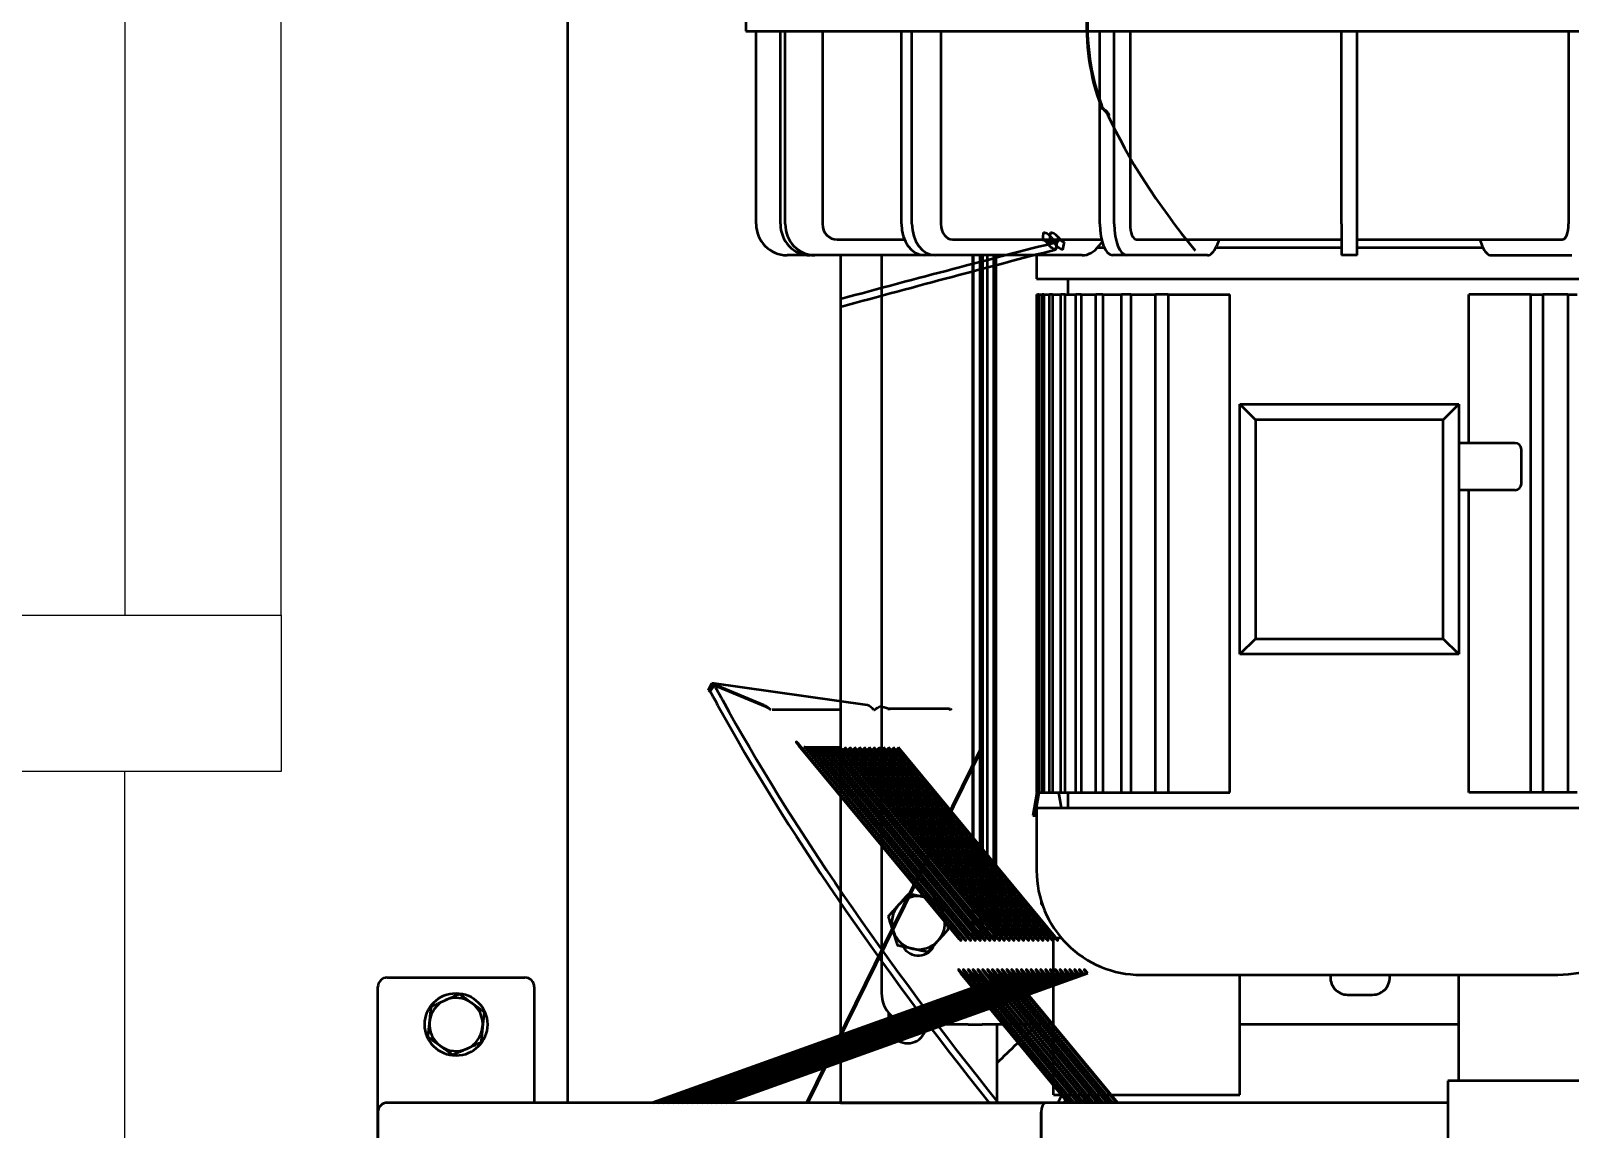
# Model space of a CAD drawing. Extents: x -3873 to 164127, y 7129 to 96529.
# Drawn here: x 65245.2 to 65737.4, y 67357.2 to 67708.3 of the extents above; entities that cross this region are included whole.
import ezdxf

# ---------------------------------------------------------------- set-up
doc = ezdxf.new("R2010")
doc.units = 0
doc.layers.add('LAYOUT', color=90, linetype='CONTINUOUS')
doc.layers.add('LAYOUT Kromeka', color=1, linetype='CONTINUOUS', lineweight=5)
doc.layers.add('Visible (ISO)', color=7, linetype='CONTINUOUS', lineweight=50)

# ---------------------------------------------------------------- blocks, each defined once
blk = doc.blocks.new('chilling_Gibletchiller_platform_short')
at = {"layer": 'LAYOUT', "color": 0, "linetype": 'Continuous', "ltscale": 50}
for p, q in [((-1255, 0), (-1255, 560)), ((-1205, 560), (-1205, 0)), ((-1840.12, 50), (-1255, 50)), ((1205, 50), (-1205, 50)), ((-1205, 50), (-1205, 0)), ((-1205, 0), (1205, 0)), ((-1205, 0), (-1255, 0))]:
    blk.add_line(p, q, dxfattribs=at)
blk = doc.blocks.new('CD30-500-2500 Giblet chiller')
at = {"layer": 'Visible (ISO)', "color": 0}
for p, q in [((107516.38, 15558.04), (107516.38, 15944.04)), ((107595.6, 15651.04), (107595.6, 15851.04)), ((107764.72, 15651.04), (107764.72, 15851.04)), ((107851.92, 15848.54), (107851.92, 15782.54)), ((107516.38, 15821.15), (107578.05, 15821.15)), ((107588.05, 15796.43), (107588.05, 15822.17)), ((107600.6, 15820.95), (107600.6, 15823.89)), ((107759.72, 15823.89), (107759.72, 15820.95)), ((107583.05, 15753.54), (107583.05, 15819.11)), ((107600.6, 15820.95), (107759.72, 15820.95)), ((107600.6, 15820.95), (107600.6, 15812.99)), ((107759.72, 15820.95), (107759.72, 15812.99)), ((107818.05, 15684.37), (107818.05, 15817.71)), ((107759.72, 15812.99), (107600.6, 15812.99)), ((107600.6, 15808.99), (107600.6, 15812.99)), ((107759.72, 15812.99), (107759.72, 15808.99)), ((107600.6, 15808.99), (107759.72, 15808.99)), ((107600.6, 15808.99), (107600.6, 15789.22)), ((107759.72, 15808.99), (107759.72, 15789.22)), ((107648.1, 15804.04), (107648.1, 15786.04)), ((107661.1, 15806.04), (107650.1, 15806.04)), ((107663.1, 15804.04), (107663.1, 15786.04)), ((107583.05, 15792.71), (107585.12, 15793.55)), ((107585.6, 15753.54), (107585.6, 15793.76)), ((107648.1, 15789.22), (107600.6, 15789.22)), ((107759.72, 15789.22), (107663.1, 15789.22)), ((107635.6, 15786.04), (107715.6, 15786.04)), ((107635.6, 15716.04), (107635.6, 15786.04)), ((107635.6, 15786.04), (107640.6, 15781.04)), ((107715.6, 15786.04), (107710.6, 15781.04)), ((107715.6, 15786.04), (107715.6, 15716.04)), ((107851.92, 15786.04), (107818.05, 15786.04)), ((107833.92, 15786.04), (107833.92, 15716.05)), ((107851.92, 15782.54), (107907.92, 15782.54)), ((107858.92, 15782.54), (107858.92, 15636.79)), ((107710.6, 15781.04), (107640.6, 15781.04)), ((107640.6, 15781.04), (107640.6, 15721.04)), ((107710.6, 15721.04), (107710.6, 15781.04)), ((107824.42, 15750.47), (107824.42, 15758.47)), ((107578.05, 15753.54), (107516.38, 15753.54)), ((107588.05, 15753.54), (107578.05, 15753.54)), ((107588.05, 15753.54), (107588.05, 15748.54)), ((107578.05, 15748.54), (107516.38, 15748.54)), ((107578.05, 15748.54), (107588.05, 15748.54)), ((107583.05, 15682.97), (107583.05, 15748.54)), ((107585.6, 15708.32), (107585.6, 15748.54)), ((107640.6, 15721.04), (107635.6, 15716.04)), ((107640.6, 15721.04), (107710.6, 15721.04)), ((107710.6, 15721.04), (107715.6, 15716.04)), ((107759.72, 15712.86), (107600.6, 15712.86)), ((107600.6, 15693.09), (107600.6, 15712.86)), ((107715.6, 15716.04), (107635.6, 15716.04)), ((107759.72, 15693.09), (107759.72, 15712.86)), ((107856.38, 15716.05), (107818.05, 15716.05)), ((107856.38, 15656.43), (107856.38, 15716.05)), ((107583.05, 15709.37), (107585.12, 15708.53)), ((107588.05, 15705.65), (107588.05, 15679.91)), ((107600.6, 15693.09), (107759.72, 15693.09)), ((107600.6, 15693.09), (107600.6, 15689.09)), ((107759.72, 15689.09), (107759.72, 15693.09)), ((107600.6, 15681.13), (107600.6, 15689.09)), ((107759.72, 15689.09), (107600.6, 15689.09)), ((107759.72, 15681.13), (107759.72, 15689.09)), ((107516.38, 15680.93), (107578.05, 15680.93)), ((107588.05, 15679.91), (107588.05, 15675.34)), ((107600.6, 15681.13), (107759.72, 15681.13)), ((107600.6, 15681.13), (107600.6, 15678.19)), ((107759.72, 15678.19), (107759.72, 15681.13)), ((107578.05, 15675.84), (107516.38, 15675.84)), ((107600.6, 15672.19), (107600.6, 15678.19)), ((107759.72, 15678.19), (107600.6, 15678.19)), ((107759.72, 15672.19), (107759.72, 15678.19)), ((107858.92, 15677), (107817.47, 15642.64)), ((107817.47, 15642.18), (107858.92, 15676.54)), ((107858.92, 15675.46), (107817.47, 15641.1)), ((107817.47, 15640.63), (107858.92, 15674.99)), ((107858.92, 15673.91), (107817.47, 15639.55)), ((107817.47, 15639.09), (107858.92, 15673.44)), ((107578.05, 15671.27), (107516.38, 15671.27)), ((107583.05, 15624.16), (107583.05, 15671.82)), ((107583.64, 15671.97), (107585.12, 15670.87)), ((107585.6, 15670.49), (107585.6, 15672.67)), ((107600.6, 15672.19), (107759.72, 15672.19)), ((107600.6, 15672.19), (107600.6, 15669.94)), ((107759.72, 15669.94), (107600.6, 15669.94)), ((107600.6, 15665.32), (107600.6, 15669.94)), ((107759.72, 15669.94), (107759.72, 15672.19)), ((107759.72, 15665.32), (107759.72, 15669.94)), ((107858.92, 15672.36), (107817.47, 15638)), ((107817.47, 15637.54), (107858.92, 15671.9)), ((107858.92, 15670.82), (107817.47, 15636.46)), ((107817.47, 15635.99), (107858.92, 15670.35)), ((107858.92, 15669.27), (107817.47, 15634.91)), ((107817.47, 15634.45), (107858.92, 15668.81)), ((107588.05, 15665.62), (107588.05, 15618.58)), ((107600.6, 15665.32), (107759.72, 15665.32)), ((107600.6, 15665.32), (107600.6, 15663.59)), ((107600.6, 15660.06), (107600.6, 15663.59)), ((107759.72, 15663.59), (107600.6, 15663.59)), ((107759.72, 15663.59), (107759.72, 15665.32)), ((107759.72, 15660.06), (107759.72, 15663.59)), ((107858.92, 15667.72), (107817.47, 15633.36)), ((107858.92, 15551.74), (107817.47, 15667.38)), ((107817.47, 15632.9), (107858.92, 15667.26)), ((107817.47, 15666.92), (107858.92, 15551.28)), ((107858.92, 15666.18), (107817.47, 15631.82)), ((107858.92, 15550.2), (107817.47, 15665.84)), ((107817.47, 15631.35), (107858.92, 15665.71)), ((107817.47, 15665.37), (107858.92, 15549.73)), ((107858.92, 15664.63), (107817.47, 15630.27)), ((107858.92, 15548.65), (107817.47, 15664.29)), ((107817.47, 15629.81), (107858.92, 15664.17)), ((107817.47, 15663.83), (107858.92, 15548.19)), ((107858.92, 15667.04), (107856.38, 15667.04)), ((107856.38, 15666.9), (107858.92, 15665.56)), ((107584.7, 15659.73), (107583.84, 15659.91)), ((107586.29, 15659.41), (107584.7, 15659.73)), ((107595.6, 15661.04), (107600.6, 15661.04)), ((107600.6, 15660.06), (107759.72, 15660.06)), ((107600.6, 15660.06), (107600.6, 15658.75)), ((107600.6, 15656.13), (107600.6, 15658.75)), ((107759.72, 15658.75), (107600.6, 15658.75)), ((107759.72, 15661.04), (107764.72, 15661.04)), ((107759.72, 15658.75), (107759.72, 15660.06)), ((107764.72, 15659.01), (107759.72, 15658.15)), ((107759.72, 15656.13), (107759.72, 15658.75)), ((107806.38, 15659.04), (107806.38, 15642.47)), ((107858.92, 15663.08), (107817.47, 15628.73)), ((107858.92, 15547.1), (107817.47, 15662.75)), ((107817.47, 15628.26), (107858.92, 15662.62)), ((107817.47, 15662.28), (107858.92, 15546.64)), ((107858.92, 15661.54), (107817.47, 15627.18)), ((107858.92, 15545.56), (107817.47, 15661.2)), ((107817.47, 15626.72), (107858.92, 15661.07)), ((107817.47, 15660.73), (107858.92, 15545.09)), ((107858.92, 15544.01), (107817.47, 15659.65)), ((107817.47, 15659.19), (107858.92, 15543.55)), ((107858.92, 15660.11), (107856.38, 15661.45)), ((107858.92, 15659.83), (107856.38, 15661.16)), ((107856.38, 15659.11), (107858.92, 15657.78)), ((107582.33, 15655.35), (107580.75, 15655.47)), ((107583.2, 15655.29), (107582.33, 15655.35)), ((107584.19, 15656.73), (107582.41, 15658.09)), ((107583.41, 15657.32), (107582.41, 15658.09)), ((107584.19, 15654.48), (107582.41, 15655.84)), ((107583.41, 15655.08), (107582.41, 15655.84)), ((107583.62, 15657.82), (107582.85, 15658.41)), ((107583.62, 15655.57), (107582.85, 15656.16)), ((107584.19, 15656.73), (107583.41, 15657.32)), ((107584.19, 15654.48), (107583.41, 15655.08)), ((107584.62, 15657.05), (107583.62, 15657.82)), ((107584.62, 15654.81), (107583.62, 15655.57)), ((107584.7, 15657.48), (107583.84, 15657.65)), ((107586.29, 15657.15), (107584.7, 15657.48)), ((107600.6, 15656.13), (107759.72, 15656.13)), ((107600.6, 15656.13), (107600.6, 15655.19)), ((107600.6, 15653.38), (107600.6, 15655.19)), ((107759.72, 15655.19), (107600.6, 15655.19)), ((107805.98, 15657.09), (107745.38, 15606.85)), ((107745.38, 15606.39), (107805.98, 15656.62)), ((107805.98, 15655.54), (107745.38, 15605.3)), ((107745.38, 15604.84), (107805.98, 15655.07)), ((107805.98, 15653.99), (107745.38, 15603.76)), ((107759.72, 15655.19), (107759.72, 15656.13)), ((107759.72, 15653.38), (107759.72, 15655.19)), ((107856.38, 15656.43), (107806.38, 15656.43)), ((107858.92, 15542.46), (107817.47, 15658.11)), ((107817.47, 15657.64), (107858.92, 15542)), ((107858.92, 15540.92), (107817.47, 15656.56)), ((107817.47, 15656.1), (107858.92, 15540.45)), ((107858.92, 15539.37), (107817.47, 15655.01)), ((107817.47, 15654.55), (107858.92, 15538.91)), ((107833.92, 15656.43), (107833.92, 15633.59)), ((107858.92, 15588.29), (107858.92, 15653.78)), ((107858.92, 15653.78), (107858.92, 15443.41)), ((107582.33, 15653.11), (107580.75, 15653.23)), ((107583.2, 15653.05), (107582.33, 15653.11)), ((107588.05, 15651.04), (107595.6, 15651.04)), ((107600.6, 15653.38), (107759.72, 15653.38)), ((107600.6, 15653.38), (107600.6, 15652.77)), ((107600.6, 15651.7), (107600.6, 15652.77)), ((107759.72, 15652.77), (107600.6, 15652.77)), ((107600.6, 15651.7), (107759.72, 15651.7)), ((107600.6, 15651.7), (107600.6, 15651.4)), ((107759.72, 15651.4), (107600.6, 15651.4)), ((107600.6, 15651.05), (107600.6, 15651.4)), ((107600.6, 15651.05), (107759.72, 15651.05)), ((107600.6, 15651.05), (107600.6, 15651.04)), ((107600.6, 15651.04), (107759.72, 15651.04)), ((107745.38, 15603.29), (107805.98, 15653.53)), ((107805.98, 15652.45), (107745.38, 15602.21)), ((107745.38, 15601.75), (107805.98, 15651.98)), ((107805.98, 15650.9), (107745.38, 15600.66)), ((107745.38, 15600.2), (107805.98, 15650.44)), ((107805.98, 15649.35), (107745.38, 15599.12)), ((107745.38, 15598.65), (107805.98, 15648.89)), ((107759.72, 15652.77), (107759.72, 15653.38)), ((107759.72, 15651.7), (107759.72, 15652.77)), ((107759.72, 15651.72), (107767.15, 15650.44)), ((107759.72, 15651.4), (107759.72, 15651.7)), ((107759.72, 15651.05), (107759.72, 15651.4)), ((107759.72, 15651.07), (107767.15, 15649.79)), ((107759.72, 15651.04), (107759.72, 15651.05)), ((107764.72, 15651.04), (107784.72, 15651.04)), ((107767.15, 15649.79), (107767.15, 15651.04)), ((107794.45, 15652.5), (107795.58, 15652.5)), ((107795.58, 15652.5), (107795.58, 15652.86)), ((107858.92, 15537.83), (107817.47, 15653.47)), ((107817.47, 15653), (107858.92, 15537.36)), ((107858.92, 15536.28), (107817.47, 15651.92)), ((107817.47, 15651.46), (107858.92, 15535.82)), ((107858.92, 15534.73), (107817.47, 15650.37)), ((107817.47, 15649.91), (107858.92, 15534.27)), ((107858.92, 15533.19), (107817.47, 15648.83)), ((107861.92, 15652.54), (107905.92, 15652.54)), ((107905.92, 15652.54), (107861.92, 15652.54)), ((107805.98, 15647.81), (107745.38, 15597.57)), ((107745.38, 15597.11), (107805.98, 15647.34)), ((107805.98, 15646.26), (107745.38, 15596.03)), ((107745.38, 15595.56), (107805.98, 15645.8)), ((107805.98, 15644.71), (107745.38, 15594.48)), ((107745.38, 15594.01), (107805.98, 15644.25)), ((107817.47, 15648.36), (107858.92, 15532.72)), ((107858.92, 15531.64), (107817.47, 15647.28)), ((107817.47, 15646.82), (107858.92, 15531.18)), ((107858.92, 15530.09), (107817.47, 15645.74)), ((107817.47, 15645.27), (107858.92, 15529.63)), ((107858.92, 15528.55), (107817.47, 15644.19)), ((107805.98, 15643.17), (107745.38, 15592.93)), ((107745.38, 15592.47), (107805.98, 15642.7)), ((107805.98, 15641.62), (107745.38, 15591.39)), ((107745.38, 15590.92), (107805.98, 15641.16)), ((107805.98, 15640.08), (107745.38, 15589.84)), ((107745.38, 15589.38), (107805.98, 15639.61)), ((107806.38, 15641.76), (107806.38, 15642.47)), ((107806.38, 15640.48), (107806.38, 15641.76)), ((107806.38, 15639.77), (107806.38, 15640.48)), ((107806.38, 15638.24), (107806.38, 15639.77)), ((107817.47, 15643.73), (107858.92, 15528.08)), ((107806.38, 15638.06), (107588.05, 15638.06)), ((107806.38, 15637.32), (107588.05, 15637.32)), ((107806.38, 15635.32), (107588.05, 15635.32)), ((107805.98, 15638.53), (107745.38, 15588.29)), ((107745.38, 15587.83), (107805.98, 15638.07)), ((107805.98, 15636.98), (107745.38, 15586.75)), ((107745.38, 15586.28), (107805.98, 15636.52)), ((107805.98, 15635.44), (107745.38, 15585.2)), ((107745.38, 15584.74), (107805.98, 15634.97)), ((107806.38, 15638.06), (107806.38, 15638.24)), ((107806.38, 15638.06), (107806.38, 15637.32)), ((107806.38, 15637.32), (107806.38, 15635.32)), ((107806.38, 15635.32), (107806.38, 15633.85)), ((107833.92, 15638.29), (107858.92, 15638.29)), ((107858.92, 15630.79), (107858.92, 15636.79)), ((107806.38, 15633.85), (107588.05, 15633.85)), ((107806.38, 15632.95), (107588.05, 15632.95)), ((107806.38, 15630.87), (107588.05, 15630.87)), ((107806.38, 15630.66), (107588.05, 15630.66)), ((107805.98, 15633.89), (107745.38, 15583.65)), ((107745.38, 15633.72), (107858.92, 15577.84)), ((107745.38, 15583.19), (107805.98, 15633.43)), ((107745.38, 15633.34), (107858.92, 15577.46)), ((107805.98, 15632.34), (107745.38, 15582.11)), ((107745.38, 15581.64), (107805.98, 15631.88)), ((107805.98, 15630.8), (107745.38, 15580.56)), ((107745.38, 15580.1), (107805.98, 15630.33)), ((107805.98, 15629.25), (107745.38, 15579.02)), ((107806.38, 15633.85), (107806.38, 15632.95)), ((107806.38, 15630.87), (107806.38, 15632.95)), ((107806.38, 15630.66), (107806.38, 15630.87)), ((107833.92, 15629.11), (107833.92, 15633.59)), ((107833.92, 15629.11), (107833.92, 15627.4)), ((107858.92, 15630.79), (107858.92, 15588.29)), ((107805.98, 15626.16), (107744.7, 15575.35)), ((107744.7, 15574.89), (107805.98, 15625.69)), ((107744.93, 15576.63), (107805.98, 15627.24)), ((107745.38, 15578.55), (107805.98, 15628.79)), ((107805.98, 15627.7), (107745.38, 15577.47)), ((107833.92, 15627.4), (107833.92, 15625.91)), ((107833.92, 15625.91), (107833.92, 15611.47)), ((107516.38, 15620.45), (107578.05, 15620.45)), ((107733.06, 15623.51), (107733.38, 15623.78)), ((107733.06, 15623.12), (107733.06, 15623.51)), ((107733.06, 15623.12), (107733.38, 15623.39)), ((107733.06, 15623.12), (107733.06, 15603.78)), ((107588.05, 15618.58), (107588.05, 15615.23)), ((107588.05, 15615.23), (107588.05, 15580.15)), ((107810.66, 15615.79), (107811.28, 15615.79)), ((107578.05, 15611.14), (107516.38, 15611.14)), ((107578.05, 15607.8), (107516.38, 15607.8)), ((107583.05, 15587.3), (107583.05, 15608.79)), ((107588.05, 15601.47), (107823.92, 15601.47)), ((107833.92, 15603.79), (107830.32, 15603.79)), ((107731.8, 15596.95), (107724.8, 15547.16)), ((107588.05, 15588.29), (107858.92, 15588.29)), ((107733.38, 15588.29), (107733.38, 15566.46)), ((107745.38, 15588.29), (107745.38, 15577.48)), ((107516.38, 15582.54), (107578.05, 15582.54)), ((107588.05, 15580.15), (107588.05, 15578.6)), ((107588.05, 15578.6), (107588.05, 15571.27)), ((107745.38, 15577.4), (107745.38, 15577.01)), ((107578.05, 15570.64), (107516.38, 15570.64)), ((107578.05, 15569.09), (107516.38, 15569.09)), ((107578.05, 15561.32), (107516.38, 15561.32)), ((107731.8, 15563.85), (107725.13, 15547.69)), ((107732.39, 15564.5), (107725.61, 15548.08)), ((107731.8, 15563.85), (107732.07, 15563.72)), ((107506.38, 15558.04), (107516.38, 15558.04)), ((107727.07, 15546.11), (107724.8, 15547.16)), ((107727.39, 15546.65), (107725.13, 15547.69)), ((107727.44, 15546.68), (107725.61, 15548.08)), ((107727.42, 15546.7), (107727.39, 15546.65)), ((107458.92, 15501.04), (107858.92, 15501.04)), ((107818.92, 15443.41), (107818.92, 15487.41)), ((107821.92, 15490.41), (107858.92, 15490.41)), ((107861.92, 15440.41), (107821.92, 15440.41)), ((107905.92, 15440.41), (107861.92, 15440.41)), ((107861.92, 15440.41), (107905.92, 15440.41))]:
    blk.add_line(p, q, dxfattribs=at)
blk.add_circle((107833.92, 15465.41), 10, dxfattribs=at)
for centre, radius, start, end in [((107784.72, 15817.71), 33.33, 0, 90), ((107650.1, 15804.04), 2, 90, 180), ((107661.1, 15804.04), 2, 0, 90), ((107818.92, 15758.47), 5.5, 0, 99.0821), ((107818.92, 15750.47), 5.5, 260.9179, 0), ((107784.72, 15684.37), 33.33, 270, 0), ((107801.42, 15613.22), 8.5, 107.9407, 167.9407), ((107801.42, 15613.22), 8.5, 47.9407, 107.9407), ((107801.42, 15613.22), 8.5, 347.9407, 47.9407), ((107801.42, 15613.22), 8.5, 167.9407, 227.9407), ((107806.42, 15613.22), 5.5, 298.9685, 68.4762), ((107833.92, 15609.79), 6, 270, 90), ((107801.42, 15613.22), 8.5, 287.9407, 347.9407), ((107823.92, 15611.47), 10, 270, 0), ((107801.42, 15613.22), 8.5, 227.9407, 287.9407), ((107821.92, 15487.41), 3, 90, 180), ((107833.92, 15465.41), 8.5, 84.1118, 144.1118), ((107833.92, 15465.41), 8.5, 24.1118, 84.1118), ((107833.92, 15465.41), 8.5, 144.1118, 204.1118), ((107833.92, 15465.41), 8.5, 324.1118, 24.1118), ((107833.92, 15465.41), 8.5, 204.1118, 264.1118), ((107833.92, 15465.41), 8.5, 264.1118, 324.1118), ((107821.92, 15443.41), 3, 180, 270), ((107861.92, 15443.41), 3, 180, 270), ((107861.92, 15443.41), 3, 180, 270)]:
    blk.add_arc(centre, radius, start, end, dxfattribs=at)
for centre, major_axis, ratio, start_param, end_param in [((107578.05, 15819.11), (5, 0), 0.406778, 6.283184, 7.853975), ((107578.05, 15796.43), (10, 0), 0.406737, 5.497787, 6.283185), ((107578.05, 15705.65), (10, 0), 0.406737, 0, 0.785398), ((107581.31, 15751.17), (78.38, 79.28), 0.35976, 3.892175, 4.426028), ((107578.05, 15682.97), (-5, 0), 0.406778, 1.570803, 3.141594), ((107578.05, 15679.91), (10, 0), 0.406737, 4.712389, 6.283185), ((107578.05, 15675.34), (10, 0), 0.406737, 4.712389, 6.283185), ((107500.77, 15751.42), (61.83, -65.69), 0.850606, 5.548346, 5.941594), ((107500.77, 15751.17), (61.99, -65.76), 0.847015, 5.549668, 5.938734), ((107541.47, 15751.42), (-6.42, -84.14), 0.192179, 0.375947, 0.380655), ((107541.47, 15751.17), (-6.35, -84.14), 0.192506, 0.371631, 0.376339), ((107578.05, 15665.62), (10, 0), 0.743145, 0, 0.785398), ((107817.47, 15667.15), (-1.14, -0.97), 0.118456, 4.61212, 7.753713), ((107817.47, 15665.61), (-1.14, -0.97), 0.118456, 4.61212, 7.753713), ((107817.47, 15664.06), (-1.14, -0.97), 0.118456, 4.61212, 7.753713), ((107817.47, 15662.51), (-1.14, -0.97), 0.118456, 4.61212, 7.753713), ((107817.47, 15660.97), (-1.14, -0.97), 0.118456, 4.61212, 7.753713), ((107817.47, 15659.42), (-1.14, -0.97), 0.118456, 4.61212, 7.753713), ((107592.18, 15919.1), (243.37, 317.44), 0.446232, 4.15058, 4.152119), ((107573.3, 15904.46), (243.42, 317.52), 0.446274, 4.217579, 4.217581), ((107592.18, 15918.75), (242.58, 318.05), 0.449638, 4.145007, 4.146546), ((107573.32, 15904.12), (242.58, 318.05), 0.449634, 4.21202, 4.212022), ((107654.47, 15452.27), (-96.47, 333.34), 0.039688, 0.895545, 1.139025), ((107593.96, 15917.74), (243.37, 317.44), 0.446232, 4.15058, 4.152119), ((107575.08, 15903.06), (243.38, 317.46), 0.446255, 4.217584, 4.217587), ((107593.96, 15917.39), (242.58, 318.05), 0.449638, 4.145007, 4.146546), ((107575.08, 15902.79), (242.59, 318.07), 0.449661, 4.212012, 4.212014), ((107580.32, 15660.38), (-6.04, 0.47), 0.744488, 2.418821, 2.530794), ((107580.32, 15658.11), (-6.04, 0.46), 0.740298, 2.418104, 2.530076), ((107656.89, 15454.61), (-96.44, 328.85), 0.040187, 0.895521, 1.140408), ((107805.98, 15656.85), (1.14, 0.97), 0.118456, 4.61212, 7.753713), ((107805.98, 15655.31), (1.14, 0.97), 0.118456, 4.61212, 7.753713), ((107805.98, 15653.76), (1.14, 0.97), 0.118456, 4.61212, 7.753713), ((107817.47, 15656.33), (-1.14, -0.97), 0.118456, 4.61212, 7.753713), ((107817.47, 15657.87), (-1.14, -0.97), 0.118456, 4.61212, 7.753713), ((107817.47, 15654.78), (-1.14, -0.97), 0.118456, 4.61212, 7.753713), ((107861.92, 15653.78), (-3, 0), 0.414214, 0, 1.570796), ((107861.92, 15653.78), (-3, 0), 0.414214, 0, 1.570796), ((107805.98, 15652.21), (1.14, 0.97), 0.118456, 4.61212, 7.753713), ((107805.98, 15650.67), (1.14, 0.97), 0.118456, 4.61212, 7.753713), ((107805.98, 15649.12), (1.14, 0.97), 0.118456, 4.61212, 7.753713), ((107817.47, 15653.24), (-1.14, -0.97), 0.118456, 4.61212, 7.753713), ((107817.47, 15651.69), (-1.14, -0.97), 0.118456, 4.61212, 7.753713), ((107817.47, 15650.14), (-1.14, -0.97), 0.118456, 4.61212, 7.753713), ((107817.47, 15648.6), (-1.14, -0.97), 0.118456, 4.61212, 7.753713), ((107902.5, 15749.48), (363.42, -386.72), 0.22136, 4.75898, 4.792653), ((107805.98, 15647.58), (1.14, 0.97), 0.118456, 4.61212, 7.753713), ((107805.98, 15646.03), (1.14, 0.97), 0.118456, 4.61212, 7.753713), ((107805.98, 15644.48), (1.14, 0.97), 0.118456, 4.61212, 7.753713), ((107805.98, 15642.94), (1.14, 0.97), 0.118456, 4.61212, 7.753713), ((107817.47, 15643.96), (-1.14, -0.97), 0.118456, 4.61212, 7.753713), ((107817.47, 15647.05), (-1.14, -0.97), 0.118456, 4.61212, 7.753713), ((107817.47, 15645.5), (-1.14, -0.97), 0.118456, 4.61212, 7.753713), ((107805.98, 15641.39), (1.14, 0.97), 0.118456, 4.61212, 7.753713), ((107805.98, 15639.84), (1.14, 0.97), 0.118456, 4.61212, 7.753713), ((107805.98, 15638.3), (1.14, 0.97), 0.118456, 4.61212, 7.753713), ((107817.47, 15642.41), (-1.14, -0.97), 0.118456, 4.61212, 7.753713), ((107817.47, 15640.86), (-1.14, -0.97), 0.118456, 4.61212, 7.753713), ((107817.47, 15639.32), (-1.14, -0.97), 0.118456, 4.61212, 7.753713), ((107903.78, 15902.44), (349.23, 379.53), 0.313483, 3.894009, 4.262137), ((107905.61, 15901.04), (349.23, 379.53), 0.313483, 3.894009, 4.257146), ((107805.98, 15636.75), (1.14, 0.97), 0.118456, 4.61212, 7.753713), ((107805.98, 15635.2), (1.14, 0.97), 0.118456, 4.61212, 7.753713), ((107805.98, 15633.66), (1.14, 0.97), 0.118456, 4.61212, 7.753713), ((107817.47, 15634.68), (-1.14, -0.97), 0.118456, 4.61212, 7.753713), ((107817.47, 15637.77), (-1.14, -0.97), 0.118456, 4.61212, 7.753713), ((107817.47, 15636.23), (-1.14, -0.97), 0.118456, 4.61212, 7.753713), ((107805.98, 15632.11), (1.14, 0.97), 0.118456, 4.61212, 7.753713), ((107805.98, 15630.57), (1.14, 0.97), 0.118456, 4.61212, 7.753713), ((107805.98, 15629.02), (1.14, 0.97), 0.118456, 4.61212, 7.753713), ((107817.47, 15631.59), (-1.14, -0.97), 0.118456, 4.61212, 7.753713), ((107817.47, 15630.04), (-1.14, -0.97), 0.118456, 4.61212, 7.753713), ((107817.47, 15633.13), (-1.14, -0.97), 0.118456, 4.61212, 7.753713), ((107578.05, 15624.16), (-5, 0), 0.74322, 1.570809, 3.141599), ((107805.98, 15627.47), (1.14, 0.97), 0.118456, 4.61212, 7.753713), ((107805.98, 15625.93), (1.14, 0.97), 0.118456, 4.61212, 7.753713), ((107817.47, 15628.49), (-1.14, -0.97), 0.118456, 4.61212, 7.753713), ((107817.47, 15626.95), (-1.14, -0.97), 0.118456, 4.61212, 7.753713), ((107578.05, 15618.58), (10, 0), 0.743145, 4.712389, 6.283185), ((107578.05, 15615.23), (10, 0), 0.743145, 4.712389, 6.283185), ((107733.06, 15603.24), (1.6, 5.87), 0.023485, 1.484887, 2.008486), ((107731.13, 15601.64), (2.23, -2.69), 0.099396, 0.119328, 1.166526), ((107737.24, 15594.45), (-6, 0), 0.987972, 5.410521, 5.846853), ((107578.05, 15587.3), (-5, 0), 0.951153, 1.570852, 3.141643), ((107578.05, 15580.15), (10, 0), 0.951057, 4.712389, 6.283185), ((107578.05, 15578.6), (10, 0), 0.951057, 4.712389, 6.283185), ((107744.7, 15575.12), (-1.14, -0.97), 0.118456, 4.61212, 7.753713), ((107578.05, 15571.27), (10, 0), 0.994522, 4.712389, 6.283185), ((107857.75, 15866.3), (-166.16, -360.68), 0.065351, 0.515579, 0.518739), ((107860.01, 15865.26), (-166.16, -360.68), 0.065351, 0.515579, 0.518739)]:
    blk.add_ellipse(centre, major_axis=major_axis, ratio=ratio, start_param=start_param, end_param=end_param, dxfattribs=at)
for points, knots in [([(107543.44, 15674.35), (107542.88, 15674.09), (107542.4, 15673.79), (107541.81, 15673.27), (107541.64, 15673.05), (107541.52, 15672.84)], [2.5682503, 2.5682503, 2.5682503, 2.5682503, 2.8214025, 2.8214025, 2.9900626, 2.9900626, 2.9900626, 2.9900626]), ([(107543.44, 15673.96), (107542.88, 15673.7), (107542.4, 15673.4), (107541.81, 15672.88), (107541.64, 15672.67), (107541.52, 15672.47)], [2.5682503, 2.5682503, 2.5682503, 2.5682503, 2.8214025, 2.8214025, 2.9900626, 2.9900626, 2.9900626, 2.9900626]), ([(107541.44, 15672.7), (107541.37, 15672.59), (107541.28, 15672.48), (107540.94, 15672.2), (107540.65, 15672.04), (107540.31, 15671.91)], [0.664323, 0.664323, 0.664323, 0.664323, 0.7562049, 0.7562049, 0.9125602, 0.9125602, 0.9125602, 0.9125602]), ([(107541.44, 15672.33), (107541.37, 15672.22), (107541.28, 15672.11), (107540.94, 15671.83), (107540.65, 15671.67), (107540.31, 15671.54)], [0.664323, 0.664323, 0.664323, 0.664323, 0.7562049, 0.7562049, 0.9125602, 0.9125602, 0.9125602, 0.9125602]), ([(107583.11, 15658.65), (107583.07, 15658.61), (107583.03, 15658.57), (107582.94, 15658.49), (107582.89, 15658.45), (107582.85, 15658.41)], [-0.04006097, -0.04006097, -0.04006097, -0.04006097, -0.02003048, -0.02003048, 0, 0, 0, 0]), ([(107583.84, 15659.91), (107583.77, 15659.63), (107583.66, 15659.35), (107583.49, 15659.1), (107583.38, 15658.94), (107583.26, 15658.79), (107583.11, 15658.65)], [0, 0, 0, 0, 0.5, 0.5, 0.5, 0.815947, 0.815947, 0.815947, 0.815947]), ([(107586.29, 15659.41), (107586.18, 15658.96), (107585.98, 15658.52), (107585.7, 15658.12), (107585.52, 15657.87), (107585.31, 15657.63), (107585.07, 15657.41)], [0, 0, 0, 0, 0.5000028, 0.5000028, 0.5000028, 0.8159434, 0.8159434, 0.8159434, 0.8159434]), ([(107582.41, 15658.09), (107581.98, 15657.72), (107581.62, 15657.31), (107581.05, 15656.42), (107580.86, 15655.95), (107580.75, 15655.47)], [0, 0, 0, 0, 0.5, 0.5, 1, 1, 1, 1]), ([(107582.41, 15655.84), (107581.98, 15655.48), (107581.62, 15655.06), (107581.05, 15654.18), (107580.86, 15653.71), (107580.75, 15653.23)], [0, 0, 0, 0, 0.5, 0.5, 1, 1, 1, 1]), ([(107583.11, 15656.39), (107583.07, 15656.35), (107583.03, 15656.31), (107582.94, 15656.24), (107582.89, 15656.2), (107582.85, 15656.16)], [-0.04006097, -0.04006097, -0.04006097, -0.04006097, -0.02003048, -0.02003048, 0, 0, 0, 0]), ([(107583.84, 15657.65), (107583.77, 15657.37), (107583.66, 15657.09), (107583.49, 15656.84), (107583.38, 15656.68), (107583.26, 15656.53), (107583.11, 15656.39)], [0, 0, 0, 0, 0.5, 0.5, 0.5, 0.815947, 0.815947, 0.815947, 0.815947]), ([(107586.29, 15657.15), (107586.18, 15656.7), (107585.98, 15656.27), (107585.7, 15655.87), (107585.52, 15655.62), (107585.31, 15655.38), (107585.07, 15655.17)], [0, 0, 0, 0, 0.5000028, 0.5000028, 0.5000028, 0.8159434, 0.8159434, 0.8159434, 0.8159434]), ([(107731.8, 15563.85), (107731.99, 15564.26), (107732.21, 15564.65), (107732.75, 15565.38), (107733.05, 15565.71), (107733.38, 15566.01)], [-0.2755459, -0.2755459, -0.2755459, -0.2755459, -0.137821, -0.137821, 0, 0, 0, 0]), ([(107730.14, 15550.55), (107729.38, 15550.14), (107728.63, 15549.72), (107727.12, 15548.9), (107726.37, 15548.49), (107725.61, 15548.08)], [-0.7129719, -0.7129719, -0.7129719, -0.7129719, -0.356486, -0.356486, 0, 0, 0, 0]), ([(107731.96, 15549.15), (107731.21, 15548.74), (107730.45, 15548.32), (107728.95, 15547.5), (107728.19, 15547.09), (107727.44, 15546.68)], [-0.7129719, -0.7129719, -0.7129719, -0.7129719, -0.356486, -0.356486, 0, 0, 0, 0])]:
    blk.add_open_spline(points, degree=3, knots=knots, dxfattribs=at)
for points in [[(107584.19, 15656.73), (107583.68, 15656.33), (107583.33, 15655.82), (107583.2, 15655.29)], [(107584.19, 15654.48), (107583.68, 15654.09), (107583.33, 15653.58), (107583.2, 15653.05)], [(107732.98, 15603.49), (107733.04, 15603.68), (107733.06, 15603.91), (107733.06, 15604.16)], [(107733.38, 15566.01), (107732.97, 15565.59), (107732.64, 15565.08), (107732.39, 15564.5)]]:
    blk.add_open_spline(points, degree=3, dxfattribs=at)
for points in [[(107793.11, 15615), (107793.58, 15617.22), (107794.13, 15619.8)], [(107794.13, 15619.8), (107796.63, 15620.61), (107798.8, 15621.31)], [(107798.8, 15621.31), (107800.97, 15622.01), (107803.47, 15622.82)], [(107803.47, 15622.82), (107805.42, 15621.06), (107807.11, 15619.53)], [(107807.11, 15619.53), (107808.8, 15618.01), (107810.76, 15616.24)], [(107792.08, 15610.2), (107792.63, 15612.77), (107793.11, 15615)], [(107810.76, 15616.24), (107810.21, 15613.67), (107809.73, 15611.45)], [(107795.72, 15606.91), (107794.03, 15608.44), (107792.08, 15610.2)], [(107809.73, 15611.45), (107809.25, 15609.22), (107808.7, 15606.65)], [(107799.37, 15603.62), (107797.41, 15605.38), (107795.72, 15606.91)], [(107804.04, 15605.13), (107801.87, 15604.43), (107799.37, 15603.62)], [(107808.7, 15606.65), (107806.2, 15605.84), (107804.04, 15605.13)], [(107827.03, 15470.39), (107828.37, 15472.24), (107829.91, 15474.37)], [(107829.91, 15474.37), (107832.52, 15474.1), (107834.79, 15473.86)], [(107834.79, 15473.86), (107837.06, 15473.63), (107839.67, 15473.36)], [(107839.67, 15473.36), (107840.75, 15470.96), (107841.68, 15468.88)], [(107824.15, 15466.42), (107825.7, 15468.55), (107827.03, 15470.39)], [(107841.68, 15468.88), (107842.61, 15466.8), (107843.68, 15464.4)], [(107826.16, 15461.94), (107825.23, 15464.01), (107824.15, 15466.42)], [(107828.16, 15457.46), (107827.09, 15459.86), (107826.16, 15461.94)], [(107843.68, 15464.4), (107842.14, 15462.27), (107840.8, 15460.43)], [(107833.05, 15456.95), (107830.78, 15457.19), (107828.16, 15457.46)], [(107837.93, 15456.45), (107835.31, 15456.72), (107833.05, 15456.95)], [(107840.8, 15460.43), (107839.47, 15458.58), (107837.93, 15456.45)]]:
    blk.add_rational_spline(points, [1, 1.0379548493, 1], degree=2, dxfattribs=at)

msp = doc.modelspace()

# ---------------------------------------------------------------- block references
at = {"layer": 'LAYOUT Kromeka', "ltscale": 20}
for name, p, rotation in [('CD30-500-2500 Giblet chiller', (49915.78, 175224.57), 270), ('chilling_Gibletchiller_platform_short', (65325.21, 68726.5), 90)]:
    msp.add_blockref(name, p, dxfattribs=dict(at, rotation=rotation))

doc.saveas('drawing.dxf')
